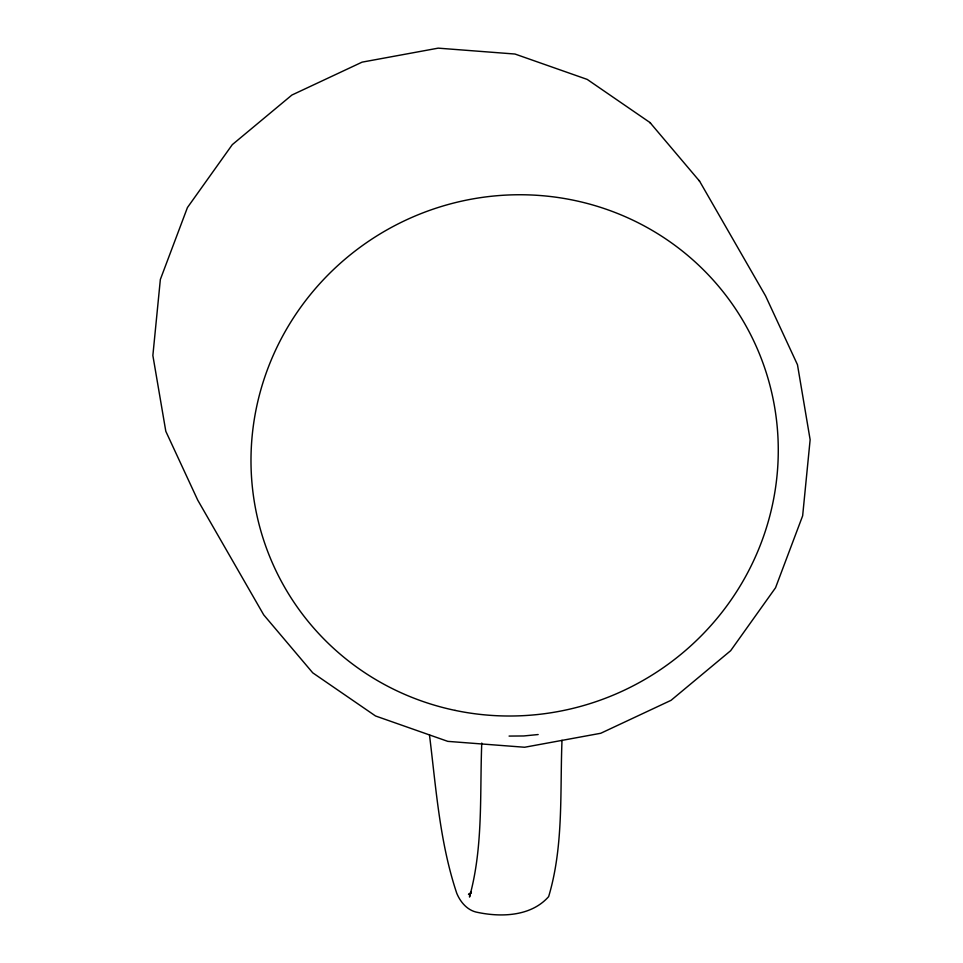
<?xml version="1.0" encoding="UTF-8"?>
<svg xmlns="http://www.w3.org/2000/svg" width="963" height="963" viewBox="0 0 963 963"><rect width="100%" height="100%" fill="white"/><g stroke="black" fill="none" stroke-linecap="round" stroke-linejoin="round"><path stroke-width="1.44" d="M481.765 743.051C479.73 794.331 483.378 847.115 469.487 897.047L470.582 893.231M562.007 740.294C559.924 792.368 563.776 846.104 548.645 896.613C530.866 916.812 500.17 917.462 475.746 911.985C466.646 909.578 460.206 901.645 456.751 893.267C439.658 842.216 436.058 787.915 429.462 734.805M471.413 892.027L468.475 894.531L470.967 893.183M538.161 734.54L523.74 735.961L509.078 736.081M649.965 122.53L587.213 79.411L514.988 54.036L438.201 48.15L362.112 62.138L291.885 95.048L232.3 144.643L187.436 207.551L160.352 279.463L152.864 355.491L165.817 431.316L197.74 500.146L263.718 614.876L312.746 672.836L375.534 715.978L447.807 741.366L524.63 747.252L600.768 733.264L671.042 700.33L730.652 650.699L775.54 587.767L802.648 515.807L810.136 439.73L797.472 364.724L765.549 295.894L699.571 181.164L649.965 122.53L650.543 123.204M698.957 180.454L699.571 181.164M455.042 710.381A265.114 259.131 -29.9 0 0 766.837 374.547A265.114 259.131 -29.9 0 0 322.003 281.22A265.114 259.131 -29.9 0 0 455.042 710.381"/></g></svg>
